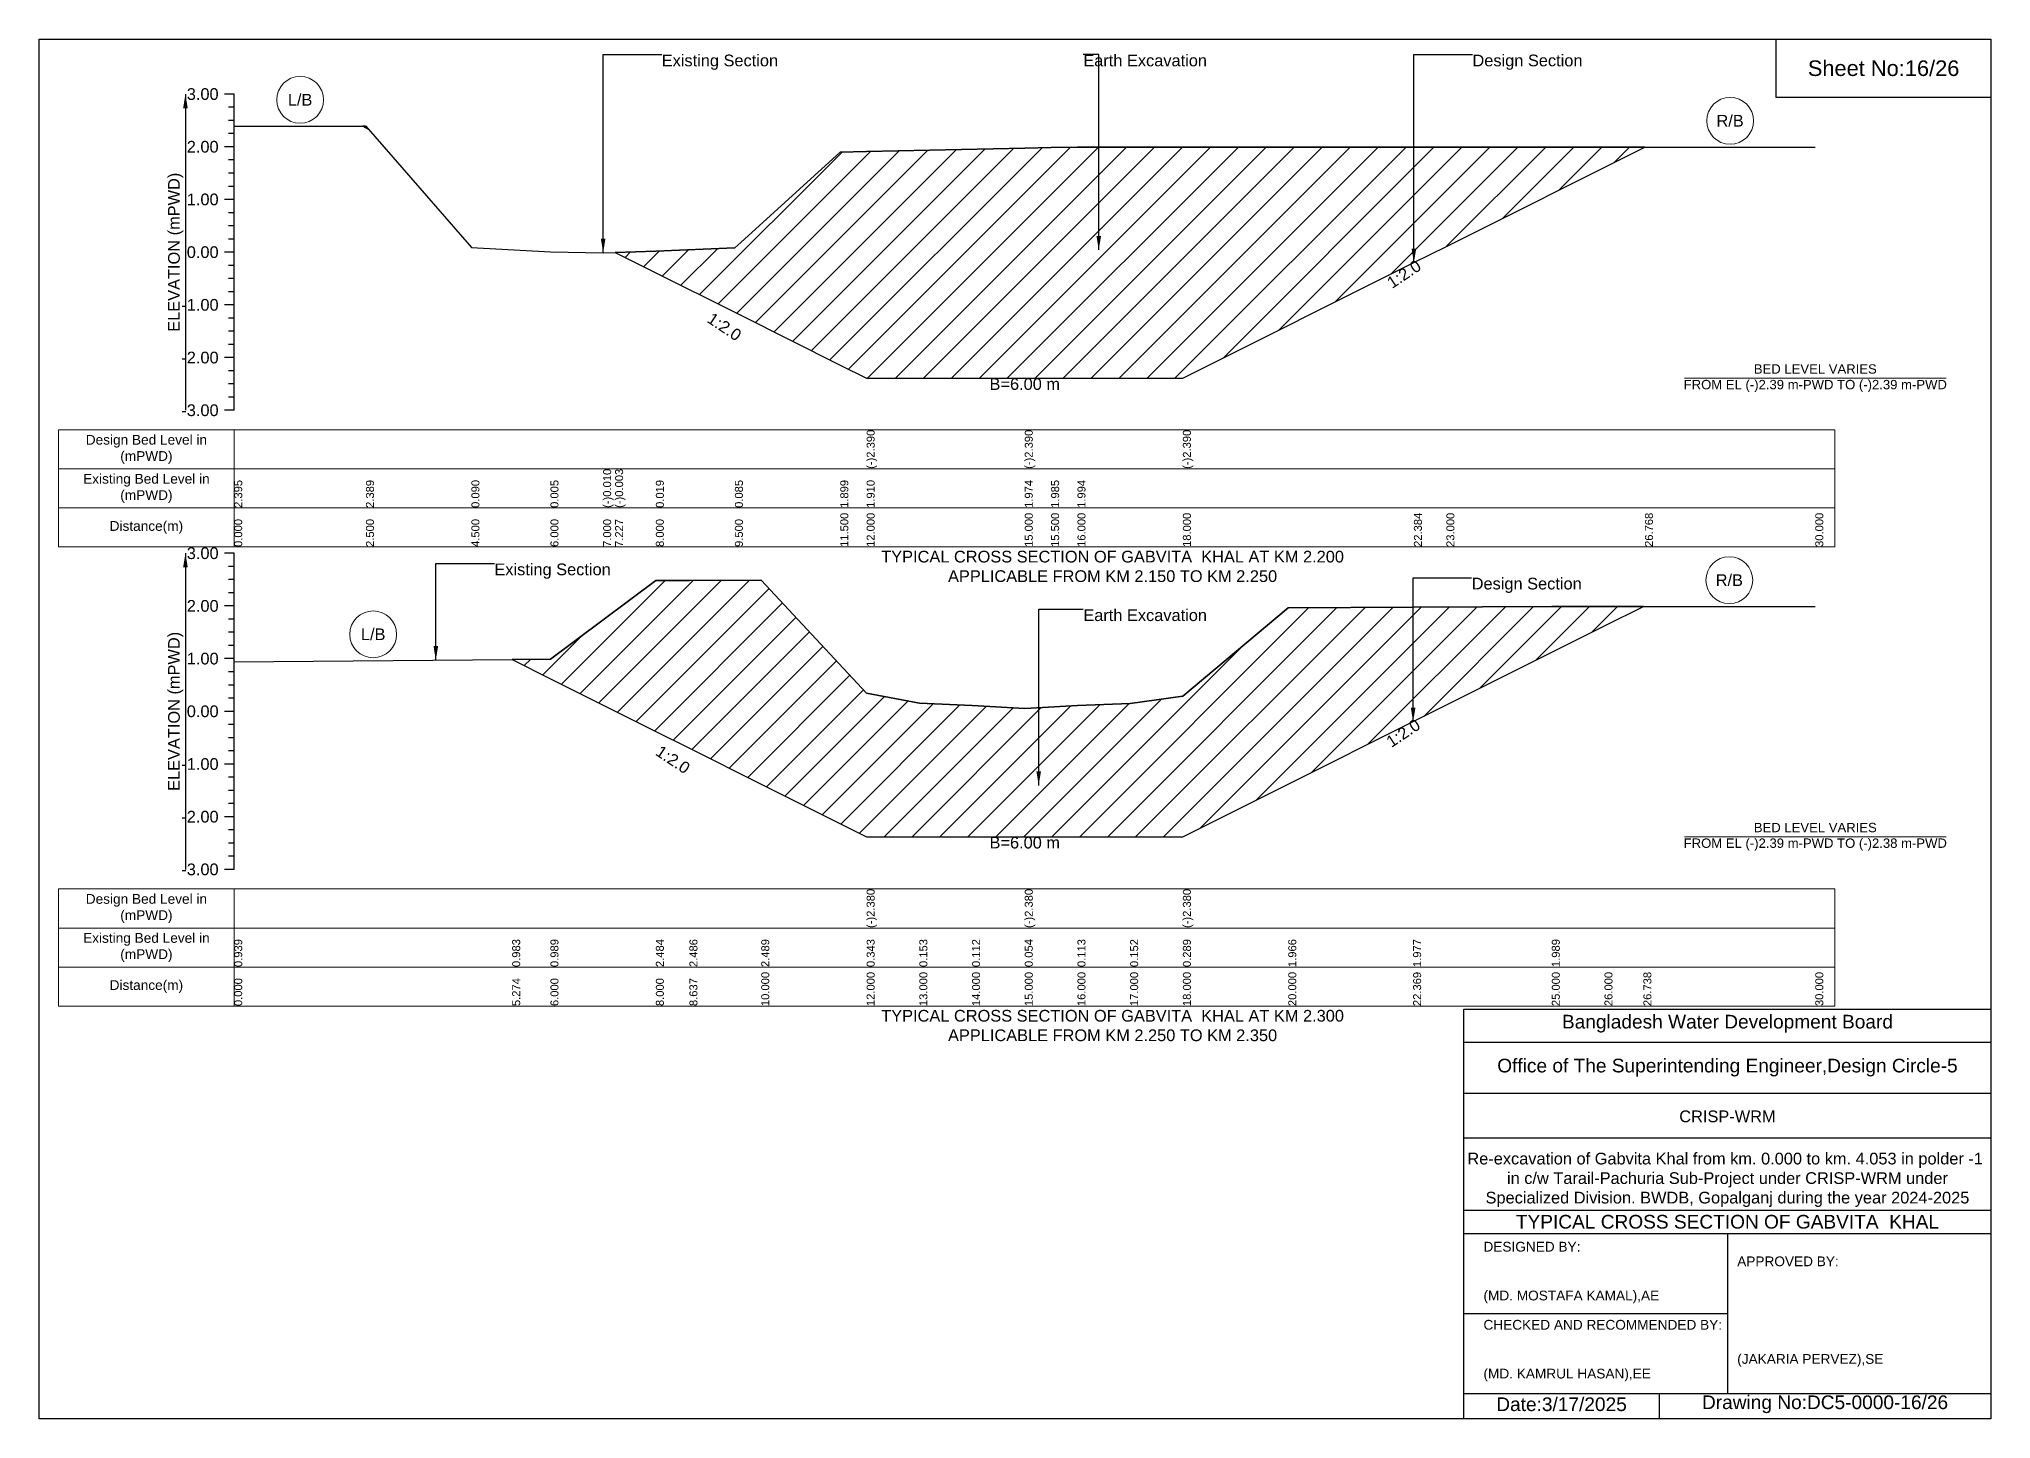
# Model space of a CAD drawing. Header units: feet. Extents: x 91000 to 358000, y -12982 to 34.
# Drawn here: x 250000 to 258000, y -5656 to 0 of the extents above; entities that cross this region are included whole.
import ezdxf

# ---------------------------------------------------------------- set-up
doc = ezdxf.new("R2010")
doc.units = ezdxf.units.FT
doc.header["$LTSCALE"] = 7
doc.header["$MEASUREMENT"] = 0
for name, color, linetype, lineweight in [('Cross section Data Border', 7, 'Continuous', 9), ('Cross Section Labels', 7, 'Continuous', 9), ('Existing_Bed_Level for Xsection', 7, 'Continuous', 25)]:
    doc.layers.add(name, color=color, linetype=linetype, lineweight=lineweight)
doc.styles.get("Standard").update_dxf_attribs({"font": 'arial.ttf'})
doc.dimstyles.get("Standard").update_dxf_attribs({"dimtxt": 0.18, "dimasz": 0.18, "dimexe": 0.18, "dimexo": 0.0625, "dimgap": 0.09, "dimtad": 0, "dimtih": 1, "dimtoh": 1, "dimdec": 4, "dimzin": 0, "dimdsep": 46, "dimtxsty": 'Standard', "dimcen": 0.09, "dimadec": 0, "dimazin": 0, "dimtfac": 1, "dimtdec": 4, "dimtofl": 0, "dimtmove": 0, "dimatfit": 3, "dimfxl": 1, "dimtolj": 1, "dimtzin": 0, "dimarcsym": 0})
pattern_1 = [(45, (0, 320), (-57.27565, 57.27565), [])]

msp = doc.modelspace()

# ---------------------------------------------------------------- hatches: boundary and pattern name
at = {"layer": 'Existing_Bed_Level for Xsection'}
h = msp.add_hatch(dxfattribs=at)
h.set_pattern_fill('ANSI31', color=256, scale=648, style=0)
h.set_pattern_definition(pattern_1)
h.paths.add_polyline_path([(251327.4, -357.8), (251340, -364.1), (251349.6, -368.9), (251340, -357.8)])
h = msp.add_hatch(dxfattribs=at)
h.set_pattern_fill('ANSI31', color=256, scale=648, style=0)
h.set_pattern_definition(pattern_1)
h.paths.add_polyline_path([(252361, -874.6), (252528, -958.1), (252852, -1120.1), (252876.5, -1132.3), (253284, -1336.1), (253392, -1390.1), (254040, -1390.1), (254148, -1390.1), (254256, -1390.1), (254688, -1390.1), (255634.9, -916.6), (255768, -850.1), (256581.9, -443.1), (255768, -443.1), (255634.9, -443.1), (254688, -443.1), (254256, -443.1), (254148, -445.1), (254040, -447.4), (253392, -461.3), (253284, -463.7), (252876.5, -833.3), (252852, -855.5), (252528, -869.7)])
h = msp.add_hatch(dxfattribs=at)
h.set_pattern_fill('ANSI31', color=256, scale=648, style=0)
h.set_pattern_definition(pattern_1)
h.paths.add_polyline_path([(251939.2, -2543.3), (252096, -2621.7), (252528, -2837.7), (252665.6, -2906.5), (252960, -3053.7), (253392, -3269.7), (253608, -3269.7), (253824, -3269.7), (254040, -3269.7), (254256, -3269.7), (254472, -3269.7), (254688, -3269.7), (255120, -3053.7), (255631.7, -2797.9), (256200, -2513.7), (256416, -2405.7), (256575.4, -2326), (256416, -2326), (256200, -2326), (255631.7, -2328.7), (255120, -2331), (254688, -2693.2), (254472, -2722.8), (254256, -2731.3), (254040, -2744), (253824, -2731.5), (253608, -2722.6), (253392, -2681.6), (252960, -2218), (252665.6, -2218.8), (252528, -2219.1), (252096, -2542)])

# ---------------------------------------------------------------- linework, layer by layer
for points in [[(250000, 0), (258000, 0), (258000, -5656), (250000, -5656)], [(257120, 0), (258000, 0), (258000, -240), (257120, -240)]]:
    msp.add_lwpolyline(points, close=True)
for points in [[(255840, -5656), (255840, -3976), (258000, -3976)], [(255840, -4112), (258000, -4112)], [(255840, -4320), (258000, -4320)], [(255840, -4504), (258000, -4504)], [(255840, -4800), (258000, -4800)], [(255840, -4896), (258000, -4896)], [(256920, -4896), (256920, -5552)], [(255840, -5224), (256920, -5224)], [(255840, -5552), (258000, -5552)], [(256640, -5552), (256640, -5656)]]:
    msp.add_lwpolyline(points)
at = {"layer": 'Cross section Data Border'}
for points in [[(250080, -1601.8), (257360, -1601.8), (257360, -2081.8), (250080, -2081.8)], [(250080, -3483.7), (257360, -3483.7), (257360, -3963.7), (250080, -3963.7)]]:
    msp.add_lwpolyline(points, close=True, dxfattribs=at)
for points in [[(250800, -1601.8), (250800, -2081.8)], [(250080, -1761.8), (257360, -1761.8)], [(250080, -1921.8), (257360, -1921.8)], [(250800, -3483.7), (250800, -3963.7)], [(250080, -3643.7), (257360, -3643.7)], [(250080, -3803.7), (257360, -3803.7)]]:
    msp.add_lwpolyline(points, dxfattribs=at)
at = {"layer": 'Cross Section Labels'}
for points in [[(256744.2, -1390.1), (257815.8, -1390.1)], [(256744.2, -3269.7), (257815.8, -3269.7)]]:
    msp.add_lwpolyline(points, dxfattribs=at)
for centre in [(251070, -249.2), (256930.9, -335.1), (256927.7, -2218), (251369.6, -2440.1)]:
    msp.add_circle(centre, 96, dxfattribs=at)
at = {"layer": 'Existing_Bed_Level for Xsection'}
for points in [[(250800, -225.8), (250760, -225.8)], [(250800, -1521.8), (250800, -1305.8), (250800, -1089.8), (250800, -873.8), (250800, -657.8), (250800, -441.8), (250800, -225.8)], [(250800, -279.8), (250776, -279.8)], [(250800, -333.8), (250776, -333.8)], [(250800, -387.8), (250776, -387.8)], [(250800, -356.5), (251340, -357.8), (251772, -854.4), (252096, -872.8), (252312, -876), (252361, -874.6), (252528, -869.7), (252852, -855.5), (252876.5, -833.3), (253284, -463.7), (253392, -461.3), (253392, -461.3), (254040, -447.4), (254040, -447.4), (254148, -445.1), (254256, -443.1), (254688, -443.1), (254688, -443.1), (255634.9, -443.1), (255768, -443.1), (256581.9, -443.1), (257280, -443.1)], [(250800, -441.8), (250760, -441.8)], [(250800, -495.8), (250776, -495.8)], [(250800, -549.8), (250776, -549.8)], [(250800, -603.8), (250776, -603.8)], [(250800, -657.8), (250760, -657.8)], [(250800, -711.8), (250776, -711.8)], [(250800, -765.8), (250776, -765.8)], [(250800, -873.8), (250760, -873.8)], [(250800, -819.8), (250776, -819.8)], [(250800, -927.8), (250776, -927.8)], [(250800, -981.8), (250776, -981.8)], [(250800, -1035.8), (250776, -1035.8)], [(250800, -1089.8), (250760, -1089.8)], [(250800, -1143.8), (250776, -1143.8)], [(250800, -1197.8), (250776, -1197.8)], [(250800, -1251.8), (250776, -1251.8)], [(250800, -1305.8), (250760, -1305.8)], [(250800, -1359.8), (250776, -1359.8)], [(250800, -1413.8), (250776, -1413.8)], [(250800, -1467.8), (250776, -1467.8)], [(250800, -1521.8), (250760, -1521.8)], [(250800, -2107.7), (250760, -2107.7)], [(250800, -3403.7), (250800, -3187.7), (250800, -2971.7), (250800, -2755.7), (250800, -2539.7), (250800, -2323.7), (250800, -2107.7)], [(250800, -2161.7), (250776, -2161.7)], [(250800, -2215.7), (250776, -2215.7)], [(250800, -2552.8), (251939.2, -2543.3), (252096, -2542), (252528, -2219.1), (252665.6, -2218.8), (252960, -2218), (253392, -2681.6), (253392, -2681.6), (253608, -2722.6), (253824, -2731.5), (254040, -2744), (254040, -2744), (254256, -2731.3), (254472, -2722.8), (254688, -2693.2), (254688, -2693.2), (255120, -2331), (255631.7, -2328.7), (256200, -2326), (256416, -2326), (256575.4, -2326), (257280, -2326)], [(250800, -2269.7), (250776, -2269.7)], [(250800, -2323.7), (250760, -2323.7)], [(250800, -2377.7), (250776, -2377.7)], [(250800, -2431.7), (250776, -2431.7)], [(250800, -2539.7), (250760, -2539.7)], [(250800, -2485.7), (250776, -2485.7)], [(250800, -2593.7), (250776, -2593.7)], [(250800, -2647.7), (250776, -2647.7)], [(250800, -2701.7), (250776, -2701.7)], [(250800, -2755.7), (250760, -2755.7)], [(250800, -2809.7), (250776, -2809.7)], [(250800, -2863.7), (250776, -2863.7)], [(250800, -2917.7), (250776, -2917.7)], [(250800, -2971.7), (250760, -2971.7)], [(250800, -3025.7), (250776, -3025.7)], [(250800, -3079.7), (250776, -3079.7)], [(250800, -3187.7), (250760, -3187.7)], [(250800, -3133.7), (250776, -3133.7)], [(250800, -3241.7), (250776, -3241.7)], [(250800, -3295.7), (250776, -3295.7)], [(250800, -3349.7), (250776, -3349.7)], [(250800, -3403.7), (250760, -3403.7)]]:
    msp.add_lwpolyline(points, dxfattribs=at)
for points in [[(251327.4, -357.8), (251340, -364.1), (251349.6, -368.9), (251340, -357.8)], [(252361, -874.6), (252528, -958.1), (252852, -1120.1), (252876.5, -1132.3), (253284, -1336.1), (253392, -1390.1), (253392, -1390.1), (254040, -1390.1), (254040, -1390.1), (254148, -1390.1), (254256, -1390.1), (254688, -1390.1), (254688, -1390.1), (255634.9, -916.6), (255768, -850.1), (256581.9, -443.1), (255768, -443.1), (255634.9, -443.1), (254688, -443.1), (254688, -443.1), (254256, -443.1), (254148, -445.1), (254040, -447.4), (254040, -447.4), (253392, -461.3), (253392, -461.3), (253284, -463.7), (252876.5, -833.3), (252852, -855.5), (252528, -869.7)], [(251939.2, -2543.3), (252096, -2621.7), (252528, -2837.7), (252665.6, -2906.5), (252960, -3053.7), (253392, -3269.7), (253392, -3269.7), (253608, -3269.7), (253824, -3269.7), (254040, -3269.7), (254040, -3269.7), (254256, -3269.7), (254472, -3269.7), (254688, -3269.7), (254688, -3269.7), (255120, -3053.7), (255631.7, -2797.9), (256200, -2513.7), (256416, -2405.7), (256575.4, -2326), (256575.4, -2326), (256575.4, -2326), (256416, -2326), (256200, -2326), (255631.7, -2328.7), (255120, -2331), (254688, -2693.2), (254688, -2693.2), (254472, -2722.8), (254256, -2731.3), (254040, -2744), (254040, -2744), (253824, -2731.5), (253608, -2722.6), (253392, -2681.6), (253392, -2681.6), (252960, -2218), (252665.6, -2218.8), (252528, -2219.1), (252096, -2542)]]:
    msp.add_lwpolyline(points, close=True, dxfattribs=at)

# ---------------------------------------------------------------- texts
at = {"attachment_point": 5}
for s, insert, char_height in [('Sheet No:16/26', (257560, -120), 64), ('Bangladesh Water Development Board', (256920, -4036), 56), ('Office of The Superintending Engineer,Design Circle-5', (256920, -4216), 56)]:
    msp.add_mtext(s, dxfattribs=dict(at, insert=insert, char_height=char_height))
for s, insert, char_height, width, attachment_point in [('CRISP-WRM', (256920, -4416), 48, 2240, 5), ('Re-excavation of Gabvita Khal from km. 0.000 to km. 4.053 in polder -1  in c/w Tarail-Pachuria Sub-Project under CRISP-WRM under Specialized Division. BWDB, Gopalganj during the year 2024-2025', (256920, -4676), 48, 2160, 5), ('TYPICAL CROSS SECTION OF GABVITA  KHAL', (256920, -4848), 56, 2240, 5), ('DESIGNED BY:^J^J^J(MD. MOSTAFA KAMAL),AE', (255920, -5056), 40, 1120, 4), ('APPROVED BY:^J^J^J^J^J^J(JAKARIA PERVEZ),SE', (256960, -5216), 40, 1120, 4), ('CHECKED AND RECOMMENDED BY:^J^J^J(MD. KAMRUL HASAN),EE', (255920, -5376), 40, 1120, 4), ('Date:3/17/2025 ', (256240, -5596), 56, 1120, 5), ('Drawing No:DC5-0000-16/26', (257320, -5596), 56, 1760, 5)]:
    msp.add_mtext(s, dxfattribs=dict(insert=insert, char_height=char_height, width=width, attachment_point=attachment_point))
at = {"layer": 'Cross section Data Border', "char_height": 40, "width": 640, "attachment_point": 5}
for s, insert in [('Design Bed Level in (mPWD)', (250440, -1681.8)), ('Existing Bed Level in (mPWD)', (250440, -1841.8)), ('Distance(m)', (250440, -2001.8)), ('Design Bed Level in (mPWD)', (250440, -3563.7)), ('Existing Bed Level in (mPWD)', (250440, -3723.7)), ('Distance(m)', (250440, -3883.7))]:
    msp.add_mtext(s, dxfattribs=dict(at, insert=insert))
at = {"layer": 'Cross Section Labels'}
for s, insert, char_height, attachment_point in [('Existing Section', (252552, -63.8), 48, 1), ('Earth Excavation', (254280, -63.8), 48, 1), ('Design Section', (255874.9, -63.8), 48, 1), ('L/B', (251070, -249.2), 48, 5), ('R/B', (256930.9, -335.1), 48, 5), ('BED LEVEL VARIES ^JFROM EL (-)2.39 m-PWD TO (-)2.39 m-PWD', (257280, -1390.1), 38.4, 5), ('B=6.00 m', (254040, -1390.1), 48, 2), ('Existing Section', (251866.2, -2149.8), 48, 1), ('TYPICAL CROSS SECTION OF GABVITA  KHAL AT KM 2.200^JAPPLICABLE FROM KM 2.150 TO KM 2.250', (254400, -2161.8), 48, 5), ('Design Section', (255871.7, -2208), 48, 1), ('R/B', (256927.7, -2218), 48, 5), ('Earth Excavation', (254280, -2337.5), 48, 1), ('L/B', (251369.6, -2440.1), 48, 5), ('B=6.00 m', (254040, -3269.7), 48, 2), ('BED LEVEL VARIES ^JFROM EL (-)2.39 m-PWD TO (-)2.38 m-PWD', (257280, -3269.7), 38.4, 5), ('TYPICAL CROSS SECTION OF GABVITA  KHAL AT KM 2.300^JAPPLICABLE FROM KM 2.250 TO KM 2.350', (254400, -4043.7), 48, 5)]:
    msp.add_mtext(s, dxfattribs=dict(at, insert=insert, char_height=char_height, attachment_point=attachment_point))
at = {"layer": 'Cross Section Labels', "char_height": 48, "attachment_point": 2}
for insert, rotation in [((255580.9, -943.6), 33.69007), ((252822.5, -1159.3), 326.30993), ((255577.7, -2824.9), 33.69007), ((252611.6, -2933.5), 326.30993)]:
    msp.add_mtext('1:2.0', dxfattribs=dict(at, insert=insert, rotation=rotation))
at = {"layer": 'Existing_Bed_Level for Xsection', "char_height": 48, "attachment_point": 6}
for s, insert in [('3.00', (250736, -225.8)), ('2.00', (250736, -441.8)), ('1.00', (250736, -657.8)), ('0.00', (250736, -873.8)), ('-1.00', (250736, -1089.8)), ('-2.00', (250736, -1305.8)), ('-3.00', (250736, -1521.8)), ('3.00', (250736, -2107.7)), ('2.00', (250736, -2323.7)), ('1.00', (250736, -2539.7)), ('0.00', (250736, -2755.7)), ('-1.00', (250736, -2971.7)), ('-2.00', (250736, -3187.7)), ('-3.00', (250736, -3403.7))]:
    msp.add_mtext(s, dxfattribs=dict(at, insert=insert))
at = {"layer": 'Existing_Bed_Level for Xsection', "rotation": 90}
for s, insert, char_height, attachment_point in [('ELEVATION (mPWD)', (250560, -873.8), 48, 5), ('(-)2.390', (253392, -1761.8), 32.8, 1), ('(-)2.390', (254040, -1761.8), 32.8, 1), ('(-)2.390', (254688, -1761.8), 32.8, 1), ('2.395', (250800, -1921.8), 32.8, 1), ('2.389', (251340, -1921.8), 32.8, 1), ('0.090', (251772, -1921.8), 32.8, 1), ('0.005', (252096, -1921.8), 32.8, 1), ('(-)0.010', (252312, -1921.8), 32.8, 1), ('(-)0.003', (252361, -1921.8), 32.8, 1), ('0.019', (252528, -1921.8), 32.8, 1), ('0.085', (252852, -1921.8), 32.8, 1), ('1.899', (253284, -1921.8), 32.8, 1), ('1.910', (253392, -1921.8), 32.8, 1), ('1.974', (254040, -1921.8), 32.8, 1), ('1.985', (254148, -1921.8), 32.8, 1), ('1.994', (254256, -1921.8), 32.8, 1), ('0.000', (250800, -2081.8), 32.8, 1), ('2.500', (251340, -2081.8), 32.8, 1), ('4.500', (251772, -2081.8), 32.8, 1), ('6.000', (252096, -2081.8), 32.8, 1), ('7.000', (252312, -2081.8), 32.8, 1), ('7.227', (252361, -2081.8), 32.8, 1), ('8.000', (252528, -2081.8), 32.8, 1), ('9.500', (252852, -2081.8), 32.8, 1), ('11.500', (253284, -2081.8), 32.8, 1), ('12.000', (253392, -2081.8), 32.8, 1), ('15.000', (254040, -2081.8), 32.8, 1), ('15.500', (254148, -2081.8), 32.8, 1), ('16.000', (254256, -2081.8), 32.8, 1), ('18.000', (254688, -2081.8), 32.8, 1), ('22.384', (255634.9, -2081.8), 32.8, 1), ('23.000', (255768, -2081.8), 32.8, 1), ('26.768', (256581.9, -2081.8), 32.8, 1), ('30.000', (257280, -2081.8), 32.8, 1), ('ELEVATION (mPWD)', (250560, -2755.7), 48, 5), ('(-)2.380', (253392, -3643.7), 32.8, 1), ('(-)2.380', (254040, -3643.7), 32.8, 1), ('(-)2.380', (254688, -3643.7), 32.8, 1), ('0.939', (250800, -3803.7), 32.8, 1), ('0.983', (251939.2, -3803.7), 32.8, 1), ('0.989', (252096, -3803.7), 32.8, 1), ('2.484', (252528, -3803.7), 32.8, 1), ('2.486', (252665.6, -3803.7), 32.8, 1), ('2.489', (252960, -3803.7), 32.8, 1), ('0.343', (253392, -3803.7), 32.8, 1), ('0.153', (253608, -3803.7), 32.8, 1), ('0.112', (253824, -3803.7), 32.8, 1), ('0.054', (254040, -3803.7), 32.8, 1), ('0.113', (254256, -3803.7), 32.8, 1), ('0.152', (254472, -3803.7), 32.8, 1), ('0.289', (254688, -3803.7), 32.8, 1), ('1.966', (255120, -3803.7), 32.8, 1), ('1.977', (255631.7, -3803.7), 32.8, 1), ('1.989', (256200, -3803.7), 32.8, 1), ('10.000', (252960, -3963.7), 32.8, 1), ('12.000', (253392, -3963.7), 32.8, 1), ('13.000', (253608, -3963.7), 32.8, 1), ('14.000', (253824, -3963.7), 32.8, 1), ('15.000', (254040, -3963.7), 32.8, 1), ('16.000', (254256, -3963.7), 32.8, 1), ('17.000', (254472, -3963.7), 32.8, 1), ('18.000', (254688, -3963.7), 32.8, 1), ('20.000', (255120, -3963.7), 32.8, 1), ('22.369', (255631.7, -3963.7), 32.8, 1), ('25.000', (256200, -3963.7), 32.8, 1), ('26.000', (256416, -3963.7), 32.8, 1), ('26.738', (256575.4, -3963.7), 32.8, 1), ('30.000', (257280, -3963.7), 32.8, 1), ('0.000', (250800, -3963.7), 32.8, 1), ('5.274', (251939.2, -3963.7), 32.8, 1), ('6.000', (252096, -3963.7), 32.8, 1), ('8.000', (252528, -3963.7), 32.8, 1), ('8.637', (252665.6, -3963.7), 32.8, 1)]:
    msp.add_mtext(s, dxfattribs=dict(at, insert=insert, char_height=char_height, attachment_point=attachment_point))

# ---------------------------------------------------------------- leaders
at = {"layer": 'Cross Section Labels', "annotation_type": 0, "has_hookline": 1, "hookline_direction": 0}
for points, text_width in [([(252312, -876), (252312, -63.8), (252551.9, -63.8)], 467.2), ([(254343.2, -864.6), (254343.2, -63.8), (254279.9, -63.8)], 497), ([(255634.9, -916.6), (255634.9, -63.8), (255874.9, -63.8)], 441.2), ([(251626.2, -2546), (251626.2, -2149.8), (251866.1, -2149.8)], 467.2), ([(255631.7, -2797.9), (255631.7, -2208), (255871.6, -2208)], 441.2), ([(254097.1, -3059.1), (254097.1, -2337.5), (254279.9, -2337.5)], 497)]:
    msp.add_leader(points, dimstyle='Standard', override={"dimasz": 57.6}, dxfattribs=dict(at, text_width=text_width))
at = {"layer": 'Existing_Bed_Level for Xsection'}
for points in [[(250600, -225.8), (250600, -1521.8)], [(250600, -2107.7), (250600, -3403.7)]]:
    msp.add_leader(points, dimstyle='Standard', override={"dimasz": 57.6}, dxfattribs=at)

doc.saveas('drawing.dxf')
